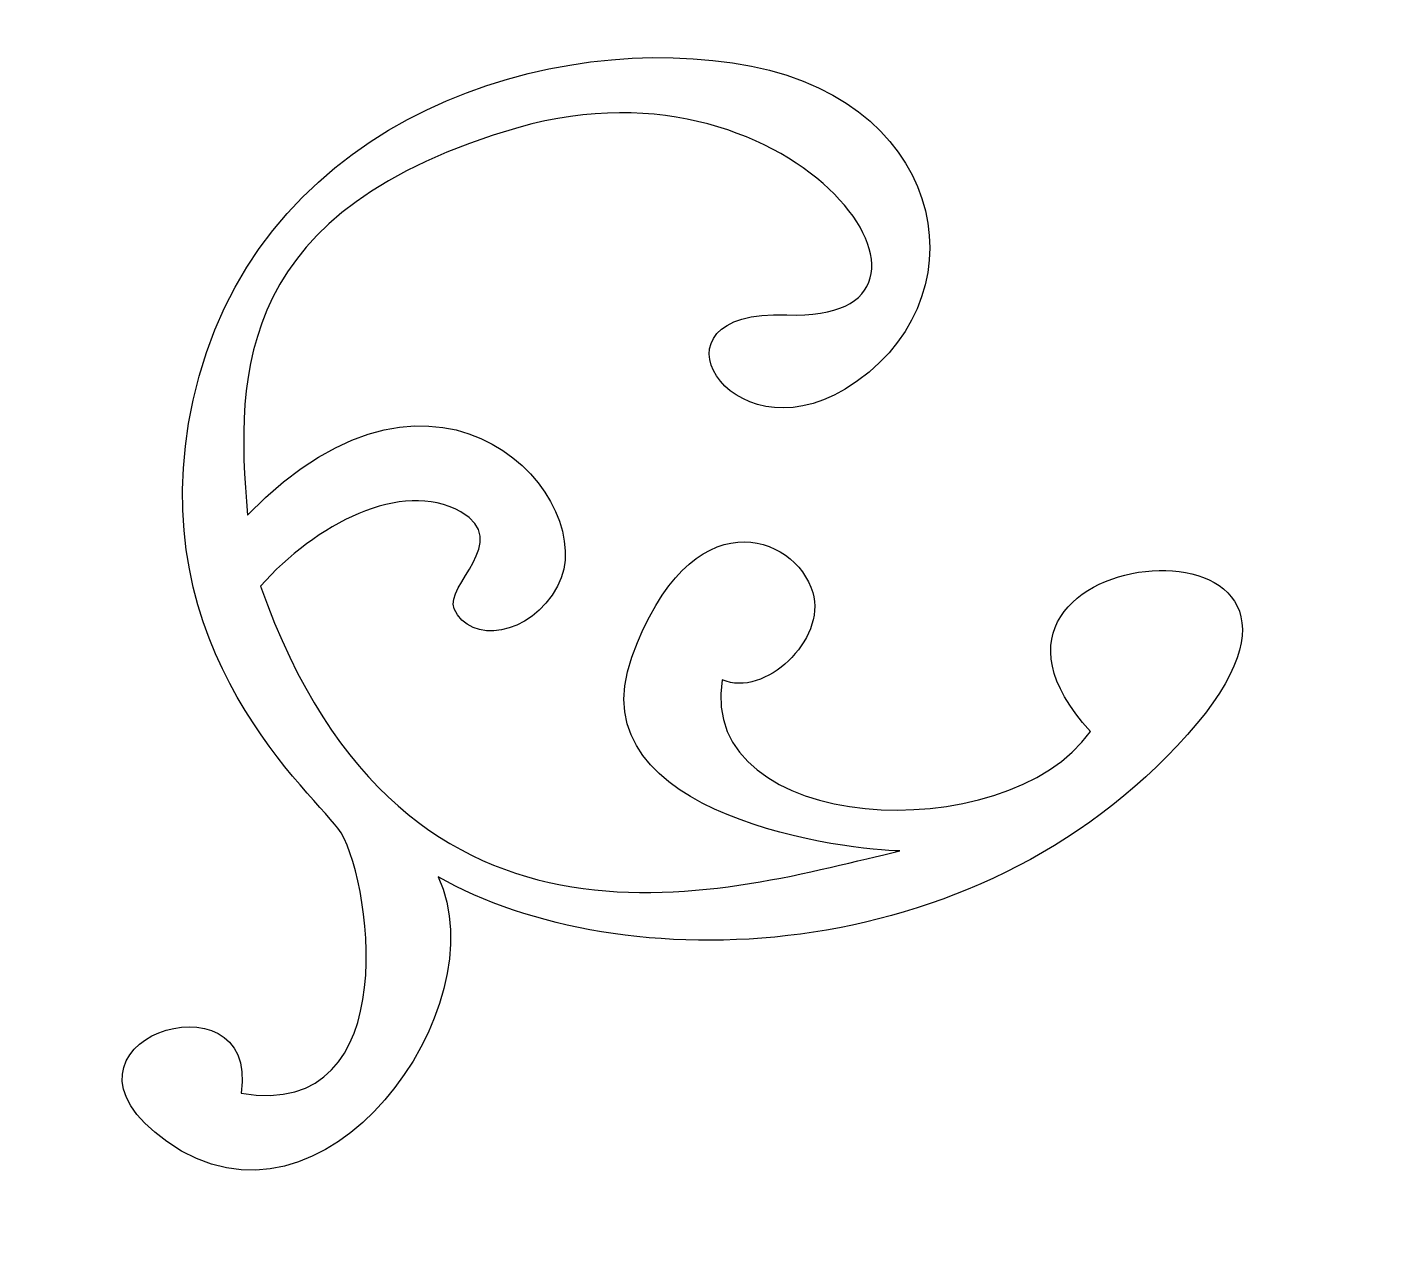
# Model space of a CAD drawing. Header units: centimetres. Extents: x -9.8 to 10.8, y -9.6 to 8.8.
import ezdxf

# ---------------------------------------------------------------- set-up
doc = ezdxf.new("R2010")
doc.units = ezdxf.units.CM
doc.header["$MEASUREMENT"] = 0
doc.layers.add('Camada 1', color=7, linetype='Continuous')

msp = doc.modelspace()

# ---------------------------------------------------------------- linework, layer by layer
at = {"layer": 'Camada 1'}
msp.add_open_spline([(-6.62347, -7.19504), (-6.33253, -5.30401), (-9.83046, -6.42796), (-7.73887, -7.92233), (-7.73887, -7.92233), (-5.36262, -9.61902), (-2.74486, -5.88586), (-3.66593, -3.94601), (-3.66593, -3.94601), (-0.95046, -5.49721), (4.38336, -5.40064), (7.58352, -1.81294), (7.58352, -1.81294), (10.78368, 1.77589), (3.46226, 1.14518), (6.12887, -1.76407), (6.12887, -1.76407), (4.86802, -3.55847), (0.21321, -3.31527), (0.6013, -0.98789), (0.6013, -0.98789), (1.23029, -1.2697), (2.16901, -0.38784), (1.9588, 0.32127), (1.9588, 0.32127), (1.69914, 1.1963), (0.12005, 1.78725), (-0.7567, -0.64925), (-0.7567, -0.64925), (-1.62945, -3.07323), (2.58896, -3.5585), (3.26798, -3.5585), (3.26798, -3.5585), (0.74679, -4.14035), (-4.15062, -5.74044), (-6.33253, 0.41784), (-6.33253, 0.41784), (-5.50862, 1.33893), (-4.21764, 2.03442), (-3.32612, 1.53269), (-3.32612, 1.53269), (-2.55052, 1.09631), (-3.57271, 0.42411), (-3.42328, 0.07806), (-3.42328, 0.07806), (-3.19201, -0.45719), (-2.28345, -0.3481), (-1.8715, 0.41784), (-1.8715, 0.41784), (-1.19306, 1.67813), (-3.61706, 4.49078), (-6.52629, 1.48496), (-6.52629, 1.48496), (-6.72007, 3.6669), (-6.67176, 6.09091), (-2.45335, 7.30347), (-2.45335, 7.30347), (1.76504, 8.51547), (4.62314, 4.35786), (1.57073, 4.49081), (1.57073, 4.49081), (-0.6595, 4.58741), (0.69229, 2.31683), (2.44348, 3.37596), (2.44348, 3.37596), (4.52882, 4.63625), (4.0441, 7.6421), (1.03772, 8.22395), (1.03772, 8.22395), (-1.96869, 8.80582), (-6.18651, 7.44835), (-7.25363, 3.56916), (-7.25363, 3.56916), (-8.32072, -0.30942), (-5.65354, -2.58798), (-5.16885, -3.21867), (-5.16885, -3.21867), (-4.68416, -3.84938), (-4.10231, -7.63142), (-6.62347, -7.19504)], degree=3, knots=[0, 0, 0, 0, 0.04761905, 0.04761905, 0.04761905, 0.04761905, 0.0952381, 0.0952381, 0.0952381, 0.0952381, 0.14285714, 0.14285714, 0.14285714, 0.14285714, 0.19047619, 0.19047619, 0.19047619, 0.19047619, 0.23809524, 0.23809524, 0.23809524, 0.23809524, 0.28571429, 0.28571429, 0.28571429, 0.28571429, 0.33333333, 0.33333333, 0.33333333, 0.33333333, 0.38095238, 0.38095238, 0.38095238, 0.38095238, 0.42857143, 0.42857143, 0.42857143, 0.42857143, 0.47619048, 0.47619048, 0.47619048, 0.47619048, 0.52380952, 0.52380952, 0.52380952, 0.52380952, 0.57142857, 0.57142857, 0.57142857, 0.57142857, 0.61904762, 0.61904762, 0.61904762, 0.61904762, 0.66666667, 0.66666667, 0.66666667, 0.66666667, 0.71428571, 0.71428571, 0.71428571, 0.71428571, 0.76190476, 0.76190476, 0.76190476, 0.76190476, 0.80952381, 0.80952381, 0.80952381, 0.80952381, 0.85714286, 0.85714286, 0.85714286, 0.85714286, 0.9047619, 0.9047619, 0.9047619, 0.9047619, 1, 1, 1, 1], dxfattribs=at)

doc.saveas('drawing.dxf')
